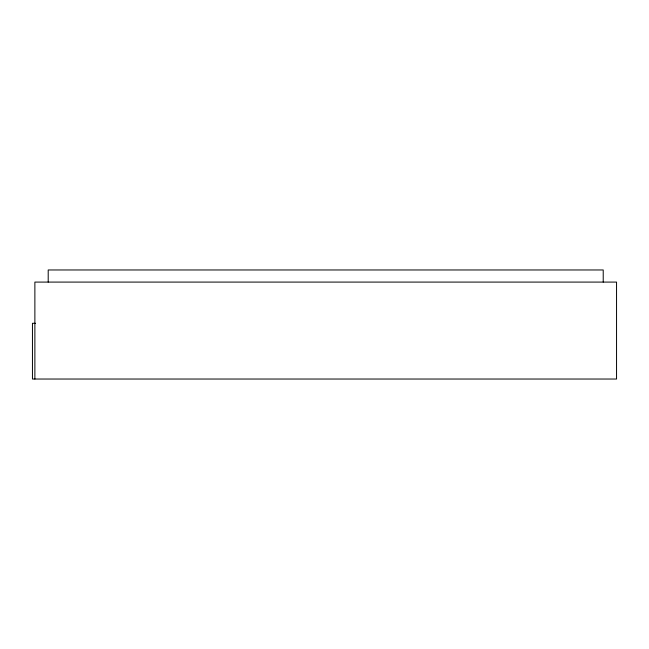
<?xml version="1.0" encoding="UTF-8"?>
<svg xmlns="http://www.w3.org/2000/svg" width="649" height="649" viewBox="0 0 649 649"><rect width="100%" height="100%" fill="white"/><g stroke="black" fill="none" stroke-linecap="round" stroke-linejoin="round"><path stroke-width="0.97" d="M35.492 323.291L32.45 323.291L32.45 379.032L616.55 379.032L616.55 282.088L34.876 282.088L34.876 379.032M603.221 282.088L603.221 269.968L48.204 269.968L48.204 282.088"/></g></svg>
